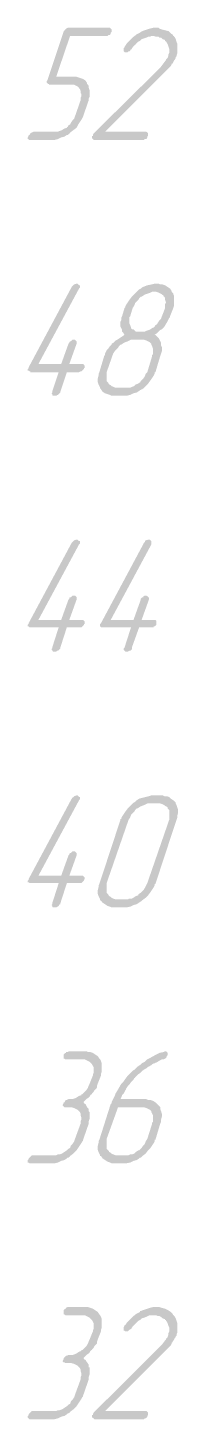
# Model space of a CAD drawing. Extents: x 260 to 1101, y 70 to 664.
# Drawn here: x 1014.19 to 1018.89, y 464.39 to 507.9 of the extents above; entities that cross this region are included whole.
import ezdxf

# ---------------------------------------------------------------- set-up
doc = ezdxf.new("R2010")
doc.units = 0
doc.header["$MEASUREMENT"] = 0
doc.layers.add('PDF _Сплошная заливка', color=7, linetype='CONTINUOUS')

msp = doc.modelspace()

# ---------------------------------------------------------------- hatches: boundary and pattern name
at = {"layer": 'PDF _Сплошная заливка', "transparency": 33554559}
for points in [[(1016.757, 507.896), (1016.782, 507.87), (1016.808, 507.845), (1016.808, 507.845), (1016.808, 507.819), (1016.808, 507.794), (1016.808, 507.769), (1016.808, 507.769), (1016.782, 507.743), (1016.782, 507.718), (1016.757, 507.667), (1016.732, 507.667), (1016.706, 507.667), (1016.681, 507.642), (1016.63, 507.642), (1015.512, 507.642), (1015.08, 506.372), (1015.614, 506.372), (1015.639, 506.372), (1015.69, 506.372), (1015.766, 506.346), (1015.842, 506.321), (1015.919, 506.295), (1015.995, 506.245), (1016.046, 506.168), (1016.046, 506.143), (1016.071, 506.118), (1016.096, 506.067), (1016.096, 506.016), (1016.122, 505.94), (1016.122, 505.838), (1016.122, 505.737), (1016.096, 505.686), (1016.096, 505.635), (1015.919, 505.127), (1015.919, 505.127), (1015.919, 505.127), (1015.919, 505.102), (1015.893, 505.076), (1015.868, 505.025), (1015.817, 504.949), (1015.766, 504.873), (1015.715, 504.771), (1015.614, 504.695), (1015.512, 504.619), (1015.512, 504.619), (1015.512, 504.594), (1015.487, 504.594), (1015.461, 504.568), (1015.436, 504.543), (1015.411, 504.543), (1015.334, 504.492), (1015.233, 504.467), (1015.131, 504.416), (1015.029, 504.39), (1014.902, 504.39), (1014.267, 504.39), (1014.242, 504.39), (1014.216, 504.39), (1014.216, 504.416), (1014.191, 504.416), (1014.191, 504.441), (1014.191, 504.467), (1014.216, 504.518), (1014.216, 504.518), (1014.216, 504.543), (1014.242, 504.543), (1014.267, 504.594), (1014.267, 504.594), (1014.293, 504.619), (1014.318, 504.619), (1014.369, 504.644), (1015.029, 504.644), (1015.08, 504.644), (1015.131, 504.644), (1015.182, 504.67), (1015.258, 504.695), (1015.334, 504.746), (1015.411, 504.771), (1015.411, 504.797), (1015.436, 504.797), (1015.461, 504.848), (1015.512, 504.873), (1015.538, 504.924), (1015.588, 505), (1015.639, 505.051), (1015.665, 505.127), (1015.842, 505.635), (1015.842, 505.635), (1015.842, 505.66), (1015.842, 505.711), (1015.868, 505.762), (1015.868, 505.813), (1015.842, 505.864), (1015.842, 505.914), (1015.817, 505.991), (1015.792, 505.991), (1015.792, 506.016), (1015.766, 506.041), (1015.741, 506.067), (1015.69, 506.092), (1015.639, 506.118), (1015.588, 506.118), (1015.512, 506.118), (1014.852, 506.118), (1014.852, 506.143), (1014.826, 506.143), (1014.801, 506.168), (1014.775, 506.194), (1014.775, 506.219), (1014.801, 506.245), (1015.309, 507.769), (1015.309, 507.769), (1015.309, 507.794), (1015.334, 507.794), (1015.334, 507.819), (1015.36, 507.845), (1015.385, 507.87), (1015.436, 507.896), (1015.487, 507.896), (1016.732, 507.896)], [(1018.256, 507.896), (1018.281, 507.896), (1018.307, 507.87), (1018.383, 507.845), (1018.484, 507.819), (1018.586, 507.794), (1018.662, 507.718), (1018.713, 507.692), (1018.739, 507.642), (1018.739, 507.642), (1018.764, 507.642), (1018.764, 507.616), (1018.789, 507.591), (1018.815, 507.54), (1018.84, 507.464), (1018.866, 507.388), (1018.866, 507.286), (1018.866, 507.21), (1018.866, 507.159), (1018.866, 507.108), (1018.84, 507.032), (1018.84, 507.032), (1018.84, 507.007), (1018.815, 506.981), (1018.815, 506.956), (1018.789, 506.905), (1018.764, 506.88), (1018.713, 506.778), (1018.713, 506.778), (1018.688, 506.778), (1018.688, 506.753), (1018.662, 506.702), (1018.637, 506.676), (1018.586, 506.626), (1018.535, 506.575), (1018.484, 506.524), (1016.605, 504.644), (1017.875, 504.644), (1017.9, 504.644), (1017.926, 504.619), (1017.951, 504.594), (1017.951, 504.594), (1017.951, 504.568), (1017.951, 504.543), (1017.951, 504.518), (1017.951, 504.518), (1017.926, 504.492), (1017.926, 504.467), (1017.9, 504.416), (1017.875, 504.416), (1017.849, 504.416), (1017.824, 504.39), (1017.799, 504.39), (1016.274, 504.39), (1016.274, 504.39), (1016.249, 504.39), (1016.224, 504.416), (1016.198, 504.441), (1016.198, 504.441), (1016.198, 504.492), (1016.198, 504.518), (1016.224, 504.518), (1016.224, 504.543), (1016.249, 504.594), (1018.332, 506.651), (1018.408, 506.753), (1018.484, 506.854), (1018.484, 506.854), (1018.484, 506.854), (1018.51, 506.88), (1018.51, 506.905), (1018.561, 506.956), (1018.586, 507.032), (1018.586, 507.032), (1018.586, 507.032), (1018.586, 507.058), (1018.611, 507.108), (1018.611, 507.184), (1018.611, 507.235), (1018.586, 507.311), (1018.561, 507.388), (1018.535, 507.438), (1018.51, 507.464), (1018.51, 507.464), (1018.51, 507.464), (1018.484, 507.489), (1018.484, 507.515), (1018.408, 507.54), (1018.358, 507.591), (1018.332, 507.591), (1018.332, 507.591), (1018.307, 507.591), (1018.281, 507.616), (1018.256, 507.616), (1018.205, 507.616), (1018.129, 507.642), (1018.078, 507.642), (1018.053, 507.642), (1018.002, 507.616), (1017.951, 507.616), (1017.9, 507.591), (1017.824, 507.565), (1017.748, 507.54), (1017.748, 507.54), (1017.722, 507.515), (1017.697, 507.489), (1017.646, 507.464), (1017.595, 507.413), (1017.545, 507.362), (1017.468, 507.286), (1017.418, 507.21), (1017.392, 507.21), (1017.392, 507.184), (1017.367, 507.159), (1017.341, 507.159), (1017.341, 507.159), (1017.316, 507.134), (1017.29, 507.134), (1017.265, 507.134), (1017.265, 507.134), (1017.24, 507.134), (1017.214, 507.134), (1017.189, 507.159), (1017.189, 507.159), (1017.189, 507.184), (1017.189, 507.21), (1017.189, 507.261), (1017.214, 507.286), (1017.214, 507.311), (1017.214, 507.311), (1017.214, 507.311), (1017.24, 507.337), (1017.29, 507.413), (1017.341, 507.464), (1017.418, 507.54), (1017.494, 507.616), (1017.595, 507.692), (1017.697, 507.743), (1017.697, 507.743), (1017.697, 507.743), (1017.722, 507.769), (1017.773, 507.794), (1017.849, 507.819), (1017.926, 507.845), (1018.002, 507.87), (1018.103, 507.896), (1018.18, 507.896), (1018.23, 507.896)], [(1015.741, 499.895), (1015.766, 499.869), (1015.792, 499.844), (1015.792, 499.844), (1015.817, 499.844), (1015.817, 499.793), (1015.817, 499.768), (1015.792, 499.742), (1014.521, 497.38), (1015.233, 497.38), (1015.461, 498.015), (1015.461, 498.015), (1015.487, 498.04), (1015.487, 498.066), (1015.512, 498.091), (1015.538, 498.091), (1015.563, 498.117), (1015.588, 498.142), (1015.639, 498.142), (1015.639, 498.142), (1015.665, 498.142), (1015.69, 498.117), (1015.69, 498.117), (1015.715, 498.091), (1015.715, 498.091), (1015.715, 498.04), (1015.715, 498.015), (1015.487, 497.38), (1015.893, 497.38), (1015.893, 497.38), (1015.919, 497.38), (1015.944, 497.355), (1015.944, 497.355), (1015.969, 497.329), (1015.969, 497.304), (1015.969, 497.253), (1015.944, 497.253), (1015.944, 497.228), (1015.919, 497.202), (1015.893, 497.177), (1015.893, 497.177), (1015.868, 497.151), (1015.842, 497.151), (1015.792, 497.126), (1015.411, 497.126), (1015.207, 496.516), (1015.207, 496.491), (1015.182, 496.466), (1015.156, 496.44), (1015.131, 496.415), (1015.131, 496.415), (1015.106, 496.415), (1015.08, 496.389), (1015.029, 496.389), (1015.029, 496.389), (1015.004, 496.389), (1014.979, 496.389), (1014.953, 496.415), (1014.953, 496.415), (1014.953, 496.44), (1014.928, 496.466), (1014.953, 496.491), (1014.953, 496.516), (1015.156, 497.126), (1014.267, 497.126), (1014.267, 497.151), (1014.242, 497.151), (1014.216, 497.177), (1014.191, 497.177), (1014.191, 497.202), (1014.191, 497.228), (1014.216, 497.253), (1014.216, 497.278), (1015.563, 499.793), (1015.563, 499.793), (1015.588, 499.818), (1015.614, 499.844), (1015.639, 499.869), (1015.715, 499.895)], [(1015.741, 491.894), (1015.766, 491.868), (1015.792, 491.843), (1015.792, 491.843), (1015.817, 491.843), (1015.817, 491.792), (1015.817, 491.767), (1015.792, 491.741), (1014.521, 489.379), (1015.233, 489.379), (1015.461, 490.014), (1015.461, 490.014), (1015.487, 490.039), (1015.487, 490.065), (1015.512, 490.09), (1015.538, 490.09), (1015.563, 490.116), (1015.588, 490.141), (1015.639, 490.141), (1015.639, 490.141), (1015.665, 490.141), (1015.69, 490.116), (1015.69, 490.116), (1015.715, 490.09), (1015.715, 490.09), (1015.715, 490.039), (1015.715, 490.014), (1015.487, 489.379), (1015.893, 489.379), (1015.893, 489.379), (1015.919, 489.379), (1015.944, 489.354), (1015.944, 489.354), (1015.969, 489.328), (1015.969, 489.303), (1015.969, 489.252), (1015.944, 489.252), (1015.944, 489.227), (1015.919, 489.201), (1015.893, 489.176), (1015.893, 489.176), (1015.868, 489.15), (1015.842, 489.15), (1015.792, 489.15), (1015.411, 489.15), (1015.207, 488.515), (1015.207, 488.49), (1015.182, 488.465), (1015.156, 488.439), (1015.131, 488.414), (1015.131, 488.414), (1015.106, 488.414), (1015.08, 488.389), (1015.029, 488.389), (1015.029, 488.389), (1015.004, 488.389), (1014.979, 488.389), (1014.953, 488.414), (1014.953, 488.414), (1014.953, 488.439), (1014.928, 488.465), (1014.953, 488.49), (1014.953, 488.515), (1015.156, 489.15), (1014.267, 489.15), (1014.267, 489.15), (1014.242, 489.15), (1014.216, 489.176), (1014.191, 489.176), (1014.191, 489.201), (1014.191, 489.227), (1014.216, 489.252), (1014.216, 489.278), (1015.563, 491.792), (1015.563, 491.792), (1015.588, 491.818), (1015.614, 491.843), (1015.639, 491.868), (1015.715, 491.894)], [(1018.002, 491.894), (1018.027, 491.868), (1018.053, 491.843), (1018.053, 491.843), (1018.053, 491.843), (1018.053, 491.792), (1018.053, 491.767), (1018.053, 491.741), (1016.782, 489.379), (1017.494, 489.379), (1017.722, 490.014), (1017.722, 490.014), (1017.722, 490.039), (1017.748, 490.065), (1017.773, 490.09), (1017.799, 490.09), (1017.799, 490.116), (1017.849, 490.141), (1017.875, 490.141), (1017.9, 490.141), (1017.9, 490.141), (1017.926, 490.116), (1017.951, 490.116), (1017.951, 490.09), (1017.976, 490.09), (1017.976, 490.039), (1017.976, 490.014), (1017.748, 489.379), (1018.129, 489.379), (1018.154, 489.379), (1018.18, 489.379), (1018.205, 489.354), (1018.205, 489.354), (1018.205, 489.328), (1018.205, 489.303), (1018.205, 489.252), (1018.205, 489.252), (1018.205, 489.227), (1018.18, 489.201), (1018.154, 489.176), (1018.129, 489.176), (1018.129, 489.15), (1018.078, 489.15), (1018.053, 489.15), (1017.672, 489.15), (1017.443, 488.515), (1017.443, 488.49), (1017.443, 488.465), (1017.418, 488.439), (1017.392, 488.414), (1017.367, 488.414), (1017.367, 488.414), (1017.316, 488.389), (1017.29, 488.389), (1017.265, 488.389), (1017.265, 488.389), (1017.24, 488.389), (1017.214, 488.414), (1017.214, 488.414), (1017.189, 488.439), (1017.189, 488.465), (1017.189, 488.49), (1017.214, 488.515), (1017.418, 489.15), (1016.528, 489.15), (1016.503, 489.15), (1016.478, 489.15), (1016.452, 489.176), (1016.452, 489.176), (1016.452, 489.201), (1016.452, 489.227), (1016.452, 489.252), (1016.478, 489.278), (1017.824, 491.792), (1017.824, 491.792), (1017.849, 491.818), (1017.849, 491.843), (1017.875, 491.868), (1017.976, 491.894), (1017.976, 491.894)], [(1015.741, 483.893), (1015.766, 483.867), (1015.792, 483.842), (1015.792, 483.842), (1015.817, 483.842), (1015.817, 483.791), (1015.817, 483.766), (1015.792, 483.74), (1014.521, 481.378), (1015.233, 481.378), (1015.461, 482.013), (1015.461, 482.013), (1015.487, 482.039), (1015.487, 482.064), (1015.512, 482.089), (1015.538, 482.089), (1015.563, 482.115), (1015.588, 482.14), (1015.639, 482.14), (1015.639, 482.14), (1015.665, 482.14), (1015.69, 482.115), (1015.69, 482.115), (1015.715, 482.089), (1015.715, 482.089), (1015.715, 482.064), (1015.715, 482.013), (1015.487, 481.378), (1015.893, 481.378), (1015.893, 481.378), (1015.919, 481.378), (1015.944, 481.353), (1015.944, 481.353), (1015.969, 481.327), (1015.969, 481.302), (1015.969, 481.277), (1015.944, 481.251), (1015.944, 481.226), (1015.919, 481.2), (1015.893, 481.175), (1015.893, 481.175), (1015.868, 481.149), (1015.842, 481.149), (1015.792, 481.149), (1015.411, 481.149), (1015.207, 480.514), (1015.207, 480.489), (1015.182, 480.489), (1015.156, 480.438), (1015.131, 480.413), (1015.131, 480.413), (1015.106, 480.413), (1015.08, 480.388), (1015.029, 480.388), (1015.029, 480.388), (1015.004, 480.388), (1014.979, 480.388), (1014.953, 480.413), (1014.953, 480.413), (1014.953, 480.438), (1014.928, 480.464), (1014.953, 480.489), (1014.953, 480.514), (1015.156, 481.149), (1014.267, 481.149), (1014.267, 481.149), (1014.242, 481.149), (1014.216, 481.175), (1014.191, 481.175), (1014.191, 481.2), (1014.191, 481.226), (1014.216, 481.251), (1014.216, 481.277), (1015.563, 483.791), (1015.563, 483.791), (1015.588, 483.817), (1015.614, 483.842), (1015.639, 483.867), (1015.715, 483.893)], [(1016.02, 475.892), (1016.071, 475.866), (1016.147, 475.866), (1016.224, 475.841), (1016.3, 475.79), (1016.376, 475.739), (1016.427, 475.663), (1016.427, 475.663), (1016.452, 475.638), (1016.478, 475.587), (1016.503, 475.511), (1016.503, 475.434), (1016.503, 475.358), (1016.503, 475.257), (1016.478, 475.18), (1016.478, 475.13), (1016.376, 474.876), (1016.35, 474.8), (1016.35, 474.749), (1016.3, 474.698), (1016.3, 474.698), (1016.3, 474.698), (1016.274, 474.672), (1016.249, 474.622), (1016.198, 474.571), (1016.198, 474.545), (1016.173, 474.545), (1016.147, 474.52), (1016.122, 474.469), (1016.096, 474.444), (1016.02, 474.393), (1015.969, 474.342), (1015.919, 474.291), (1015.919, 474.291), (1015.944, 474.291), (1015.944, 474.266), (1015.995, 474.241), (1016.02, 474.19), (1016.046, 474.139), (1016.096, 474.088), (1016.096, 474.038), (1016.096, 474.012), (1016.122, 473.987), (1016.122, 473.961), (1016.122, 473.91), (1016.122, 473.86), (1016.122, 473.783), (1016.096, 473.707), (1016.096, 473.631), (1015.919, 473.123), (1015.919, 473.123), (1015.919, 473.123), (1015.919, 473.098), (1015.893, 473.072), (1015.868, 473.021), (1015.817, 472.945), (1015.766, 472.869), (1015.715, 472.793), (1015.614, 472.691), (1015.512, 472.615), (1015.512, 472.615), (1015.512, 472.59), (1015.487, 472.59), (1015.461, 472.564), (1015.436, 472.564), (1015.411, 472.539), (1015.334, 472.488), (1015.233, 472.463), (1015.131, 472.412), (1015.029, 472.387), (1014.902, 472.387), (1014.267, 472.387), (1014.242, 472.387), (1014.216, 472.412), (1014.216, 472.412), (1014.191, 472.412), (1014.191, 472.437), (1014.191, 472.488), (1014.216, 472.513), (1014.216, 472.513), (1014.216, 472.539), (1014.242, 472.564), (1014.267, 472.59), (1014.267, 472.59), (1014.293, 472.615), (1014.318, 472.64), (1014.369, 472.64), (1015.029, 472.64), (1015.08, 472.64), (1015.131, 472.666), (1015.182, 472.666), (1015.258, 472.691), (1015.334, 472.742), (1015.411, 472.793), (1015.411, 472.793), (1015.436, 472.818), (1015.461, 472.844), (1015.512, 472.869), (1015.538, 472.945), (1015.588, 472.996), (1015.639, 473.072), (1015.665, 473.149), (1015.842, 473.631), (1015.842, 473.657), (1015.842, 473.682), (1015.842, 473.707), (1015.868, 473.758), (1015.868, 473.809), (1015.842, 473.885), (1015.842, 473.936), (1015.817, 473.987), (1015.817, 473.987), (1015.792, 474.012), (1015.766, 474.038), (1015.741, 474.063), (1015.69, 474.088), (1015.639, 474.114), (1015.563, 474.139), (1015.512, 474.139), (1015.36, 474.139), (1015.36, 474.139), (1015.334, 474.139), (1015.309, 474.164), (1015.309, 474.164), (1015.284, 474.19), (1015.284, 474.215), (1015.309, 474.266), (1015.309, 474.266), (1015.309, 474.291), (1015.334, 474.291), (1015.36, 474.342), (1015.36, 474.342), (1015.385, 474.368), (1015.411, 474.368), (1015.461, 474.393), (1015.512, 474.393), (1015.538, 474.393), (1015.588, 474.393), (1015.665, 474.419), (1015.715, 474.444), (1015.792, 474.495), (1015.868, 474.52), (1015.868, 474.545), (1015.893, 474.545), (1015.944, 474.596), (1015.969, 474.622), (1016.02, 474.672), (1016.071, 474.749), (1016.096, 474.825), (1016.122, 474.876), (1016.224, 475.13), (1016.224, 475.155), (1016.224, 475.18), (1016.249, 475.206), (1016.249, 475.257), (1016.249, 475.308), (1016.249, 475.384), (1016.224, 475.434), (1016.198, 475.485), (1016.198, 475.485), (1016.173, 475.511), (1016.147, 475.536), (1016.122, 475.561), (1016.071, 475.587), (1016.02, 475.612), (1015.969, 475.638), (1015.893, 475.638), (1015.385, 475.638), (1015.36, 475.638), (1015.334, 475.663), (1015.309, 475.663), (1015.309, 475.663), (1015.309, 475.689), (1015.309, 475.714), (1015.309, 475.765), (1015.309, 475.765), (1015.309, 475.79), (1015.334, 475.815), (1015.36, 475.841), (1015.385, 475.841), (1015.385, 475.866), (1015.436, 475.866), (1015.487, 475.892), (1015.995, 475.892)], [(1016.02, 467.891), (1016.071, 467.891), (1016.147, 467.865), (1016.224, 467.84), (1016.3, 467.789), (1016.376, 467.738), (1016.427, 467.662), (1016.427, 467.662), (1016.452, 467.637), (1016.478, 467.586), (1016.503, 467.51), (1016.503, 467.433), (1016.503, 467.357), (1016.503, 467.256), (1016.478, 467.18), (1016.478, 467.129), (1016.376, 466.875), (1016.35, 466.799), (1016.35, 466.748), (1016.3, 466.697), (1016.3, 466.697), (1016.3, 466.697), (1016.274, 466.671), (1016.249, 466.621), (1016.198, 466.57), (1016.198, 466.544), (1016.173, 466.544), (1016.147, 466.519), (1016.122, 466.468), (1016.096, 466.443), (1016.02, 466.392), (1015.969, 466.341), (1015.919, 466.29), (1015.919, 466.29), (1015.944, 466.29), (1015.944, 466.265), (1015.995, 466.24), (1016.02, 466.189), (1016.046, 466.163), (1016.096, 466.087), (1016.096, 466.037), (1016.096, 466.011), (1016.122, 466.011), (1016.122, 465.96), (1016.122, 465.91), (1016.122, 465.859), (1016.122, 465.782), (1016.096, 465.706), (1016.096, 465.63), (1015.919, 465.122), (1015.919, 465.122), (1015.919, 465.122), (1015.919, 465.097), (1015.893, 465.071), (1015.868, 465.02), (1015.817, 464.944), (1015.766, 464.868), (1015.715, 464.792), (1015.614, 464.69), (1015.512, 464.614), (1015.512, 464.614), (1015.512, 464.589), (1015.487, 464.589), (1015.461, 464.563), (1015.436, 464.563), (1015.411, 464.538), (1015.334, 464.487), (1015.233, 464.462), (1015.131, 464.411), (1015.029, 464.385), (1014.902, 464.385), (1014.267, 464.385), (1014.242, 464.385), (1014.216, 464.411), (1014.216, 464.411), (1014.191, 464.436), (1014.191, 464.436), (1014.191, 464.487), (1014.216, 464.512), (1014.216, 464.512), (1014.216, 464.538), (1014.242, 464.563), (1014.267, 464.589), (1014.267, 464.589), (1014.293, 464.614), (1014.318, 464.64), (1014.369, 464.64), (1015.029, 464.64), (1015.08, 464.64), (1015.131, 464.665), (1015.182, 464.665), (1015.258, 464.69), (1015.334, 464.741), (1015.411, 464.792), (1015.411, 464.792), (1015.436, 464.817), (1015.461, 464.843), (1015.512, 464.868), (1015.538, 464.944), (1015.588, 464.995), (1015.639, 465.071), (1015.665, 465.148), (1015.842, 465.63), (1015.842, 465.655), (1015.842, 465.681), (1015.842, 465.706), (1015.868, 465.757), (1015.868, 465.808), (1015.842, 465.884), (1015.842, 465.935), (1015.817, 465.986), (1015.817, 465.986), (1015.792, 466.011), (1015.766, 466.037), (1015.741, 466.062), (1015.69, 466.087), (1015.639, 466.113), (1015.563, 466.138), (1015.512, 466.138), (1015.36, 466.138), (1015.36, 466.138), (1015.334, 466.163), (1015.309, 466.163), (1015.309, 466.163), (1015.284, 466.189), (1015.284, 466.214), (1015.309, 466.265), (1015.309, 466.265), (1015.309, 466.29), (1015.334, 466.316), (1015.36, 466.341), (1015.36, 466.341), (1015.385, 466.367), (1015.411, 466.367), (1015.461, 466.392), (1015.512, 466.392), (1015.538, 466.392), (1015.588, 466.392), (1015.665, 466.418), (1015.715, 466.443), (1015.792, 466.494), (1015.868, 466.519), (1015.868, 466.544), (1015.893, 466.544), (1015.944, 466.595), (1015.969, 466.621), (1016.02, 466.671), (1016.071, 466.748), (1016.096, 466.824), (1016.122, 466.875), (1016.224, 467.129), (1016.224, 467.154), (1016.224, 467.18), (1016.249, 467.205), (1016.249, 467.256), (1016.249, 467.307), (1016.249, 467.383), (1016.224, 467.433), (1016.198, 467.484), (1016.198, 467.484), (1016.173, 467.51), (1016.147, 467.535), (1016.122, 467.56), (1016.071, 467.586), (1016.02, 467.611), (1015.969, 467.637), (1015.893, 467.637), (1015.385, 467.637), (1015.36, 467.637), (1015.334, 467.662), (1015.309, 467.662), (1015.309, 467.662), (1015.309, 467.688), (1015.309, 467.738), (1015.309, 467.764), (1015.309, 467.764), (1015.309, 467.789), (1015.334, 467.814), (1015.36, 467.84), (1015.385, 467.84), (1015.385, 467.865), (1015.436, 467.891), (1015.487, 467.891), (1015.995, 467.891)], [(1018.256, 467.891), (1018.281, 467.891), (1018.307, 467.891), (1018.383, 467.865), (1018.484, 467.84), (1018.586, 467.789), (1018.662, 467.738), (1018.713, 467.688), (1018.739, 467.637), (1018.739, 467.637), (1018.764, 467.637), (1018.764, 467.611), (1018.789, 467.586), (1018.815, 467.535), (1018.84, 467.459), (1018.866, 467.383), (1018.866, 467.281), (1018.866, 467.205), (1018.866, 467.154), (1018.866, 467.103), (1018.84, 467.027), (1018.84, 467.027), (1018.84, 467.002), (1018.815, 466.976), (1018.815, 466.951), (1018.789, 466.925), (1018.764, 466.875), (1018.713, 466.799), (1018.713, 466.773), (1018.688, 466.773), (1018.688, 466.748), (1018.662, 466.697), (1018.637, 466.671), (1018.586, 466.621), (1018.535, 466.57), (1018.484, 466.519), (1016.605, 464.64), (1017.875, 464.64), (1017.9, 464.64), (1017.926, 464.614), (1017.951, 464.589), (1017.951, 464.589), (1017.951, 464.563), (1017.951, 464.538), (1017.951, 464.512), (1017.951, 464.512), (1017.926, 464.487), (1017.926, 464.462), (1017.9, 464.436), (1017.875, 464.411), (1017.849, 464.411), (1017.824, 464.385), (1017.799, 464.385), (1016.274, 464.385), (1016.274, 464.385), (1016.249, 464.411), (1016.224, 464.436), (1016.198, 464.436), (1016.198, 464.462), (1016.198, 464.487), (1016.198, 464.512), (1016.224, 464.512), (1016.224, 464.538), (1016.249, 464.589), (1018.332, 466.671), (1018.408, 466.748), (1018.484, 466.849), (1018.484, 466.849), (1018.484, 466.849), (1018.51, 466.875), (1018.51, 466.9), (1018.561, 466.951), (1018.586, 467.027), (1018.586, 467.027), (1018.586, 467.027), (1018.586, 467.078), (1018.611, 467.129), (1018.611, 467.18), (1018.611, 467.256), (1018.586, 467.307), (1018.561, 467.383), (1018.535, 467.433), (1018.51, 467.459), (1018.51, 467.459), (1018.51, 467.484), (1018.484, 467.484), (1018.484, 467.51), (1018.408, 467.535), (1018.358, 467.586), (1018.332, 467.586), (1018.332, 467.586), (1018.307, 467.611), (1018.281, 467.611), (1018.256, 467.611), (1018.205, 467.637), (1018.129, 467.637), (1018.078, 467.637), (1018.053, 467.637), (1018.002, 467.637), (1017.951, 467.611), (1017.9, 467.586), (1017.824, 467.56), (1017.748, 467.535), (1017.748, 467.535), (1017.722, 467.51), (1017.697, 467.484), (1017.646, 467.459), (1017.595, 467.408), (1017.545, 467.357), (1017.468, 467.281), (1017.418, 467.205), (1017.392, 467.205), (1017.392, 467.18), (1017.367, 467.18), (1017.341, 467.154), (1017.341, 467.154), (1017.316, 467.129), (1017.29, 467.129), (1017.265, 467.129), (1017.265, 467.129), (1017.24, 467.129), (1017.214, 467.154), (1017.189, 467.154), (1017.189, 467.154), (1017.189, 467.18), (1017.189, 467.205), (1017.189, 467.256), (1017.214, 467.307), (1017.214, 467.307), (1017.214, 467.307), (1017.214, 467.332), (1017.24, 467.332), (1017.29, 467.408), (1017.341, 467.459), (1017.418, 467.535), (1017.494, 467.611), (1017.595, 467.688), (1017.697, 467.738), (1017.697, 467.738), (1017.697, 467.764), (1017.722, 467.764), (1017.773, 467.789), (1017.849, 467.814), (1017.926, 467.84), (1018.002, 467.865), (1018.103, 467.891), (1018.18, 467.891), (1018.23, 467.891)]]:
    msp.add_hatch(color=256, dxfattribs=at).paths.add_polyline_path(points)
h = msp.add_hatch(color=256, dxfattribs=at)
h.paths.add_polyline_path([(1018.154, 499.641), (1018.103, 499.641), (1018.078, 499.641), (1018.027, 499.615), (1017.951, 499.59), (1017.875, 499.564), (1017.824, 499.539), (1017.748, 499.488), (1017.722, 499.488), (1017.697, 499.463), (1017.672, 499.438), (1017.646, 499.387), (1017.595, 499.336), (1017.545, 499.285), (1017.519, 499.209), (1017.468, 499.133), (1017.392, 498.879), (1017.392, 498.879), (1017.367, 498.853), (1017.367, 498.802), (1017.367, 498.752), (1017.367, 498.701), (1017.367, 498.65), (1017.392, 498.599), (1017.418, 498.523), (1017.418, 498.523), (1017.418, 498.498), (1017.443, 498.472), (1017.494, 498.472), (1017.519, 498.447), (1017.57, 498.396), (1017.646, 498.396), (1017.722, 498.396), (1017.748, 498.396), (1017.799, 498.396), (1017.849, 498.396), (1017.9, 498.421), (1017.976, 498.447), (1018.027, 498.472), (1018.103, 498.523), (1018.129, 498.523), (1018.154, 498.548), (1018.18, 498.599), (1018.23, 498.625), (1018.256, 498.675), (1018.307, 498.752), (1018.358, 498.802), (1018.383, 498.879), (1018.484, 499.133), (1018.484, 499.158), (1018.484, 499.183), (1018.484, 499.209), (1018.484, 499.26), (1018.51, 499.31), (1018.484, 499.387), (1018.484, 499.438), (1018.459, 499.488), (1018.434, 499.488), (1018.434, 499.514), (1018.408, 499.539), (1018.383, 499.564), (1018.332, 499.59), (1018.281, 499.615), (1018.205, 499.641)], flags=0)
h.paths.add_polyline_path([(1017.748, 498.142), (1017.468, 498.142), (1017.418, 498.142), (1017.367, 498.117), (1017.316, 498.091), (1017.24, 498.066), (1017.189, 498.04), (1017.113, 497.99), (1017.087, 497.99), (1017.062, 497.964), (1017.036, 497.939), (1017.011, 497.888), (1016.96, 497.837), (1016.909, 497.786), (1016.859, 497.71), (1016.833, 497.634), (1016.655, 497.126), (1016.655, 497.126), (1016.655, 497.101), (1016.655, 497.075), (1016.655, 497.024), (1016.655, 496.974), (1016.655, 496.898), (1016.655, 496.847), (1016.706, 496.796), (1016.706, 496.77), (1016.732, 496.77), (1016.732, 496.745), (1016.782, 496.72), (1016.808, 496.694), (1016.859, 496.669), (1016.935, 496.643), (1017.011, 496.643), (1017.29, 496.643), (1017.341, 496.643), (1017.392, 496.643), (1017.443, 496.669), (1017.519, 496.694), (1017.57, 496.745), (1017.646, 496.77), (1017.672, 496.796), (1017.697, 496.796), (1017.722, 496.847), (1017.748, 496.872), (1017.799, 496.923), (1017.849, 496.999), (1017.875, 497.075), (1017.926, 497.126), (1018.078, 497.634), (1018.078, 497.659), (1018.103, 497.685), (1018.103, 497.71), (1018.103, 497.761), (1018.103, 497.812), (1018.103, 497.863), (1018.078, 497.939), (1018.053, 497.99), (1018.053, 497.99), (1018.053, 498.015), (1018.027, 498.04), (1018.002, 498.066), (1017.951, 498.091), (1017.9, 498.117), (1017.824, 498.142)], flags=0)
h.paths.add_polyline_path([(1018.281, 499.895), (1018.332, 499.869), (1018.408, 499.869), (1018.484, 499.844), (1018.561, 499.793), (1018.637, 499.742), (1018.688, 499.666), (1018.688, 499.666), (1018.688, 499.641), (1018.713, 499.615), (1018.739, 499.59), (1018.739, 499.564), (1018.764, 499.514), (1018.764, 499.463), (1018.764, 499.438), (1018.764, 499.285), (1018.764, 499.209), (1018.739, 499.133), (1018.637, 498.879), (1018.637, 498.879), (1018.637, 498.853), (1018.611, 498.828), (1018.586, 498.777), (1018.561, 498.726), (1018.535, 498.675), (1018.459, 498.548), (1018.459, 498.548), (1018.434, 498.523), (1018.408, 498.498), (1018.383, 498.472), (1018.332, 498.447), (1018.281, 498.396), (1018.23, 498.345), (1018.154, 498.294), (1018.18, 498.294), (1018.18, 498.294), (1018.205, 498.269), (1018.23, 498.244), (1018.281, 498.193), (1018.307, 498.142), (1018.332, 498.091), (1018.358, 498.04), (1018.358, 498.015), (1018.358, 497.99), (1018.358, 497.964), (1018.383, 497.913), (1018.383, 497.863), (1018.383, 497.786), (1018.358, 497.71), (1018.332, 497.634), (1018.18, 497.126), (1018.18, 497.126), (1018.154, 497.126), (1018.154, 497.101), (1018.154, 497.075), (1018.129, 497.024), (1018.078, 496.948), (1018.027, 496.872), (1017.951, 496.77), (1017.875, 496.694), (1017.773, 496.593), (1017.773, 496.593), (1017.748, 496.593), (1017.748, 496.593), (1017.722, 496.567), (1017.697, 496.567), (1017.672, 496.542), (1017.595, 496.491), (1017.494, 496.466), (1017.392, 496.415), (1017.265, 496.389), (1017.163, 496.389), (1016.884, 496.389), (1016.859, 496.389), (1016.808, 496.389), (1016.757, 496.415), (1016.681, 496.44), (1016.605, 496.466), (1016.528, 496.516), (1016.478, 496.593), (1016.452, 496.618), (1016.452, 496.643), (1016.427, 496.694), (1016.401, 496.745), (1016.376, 496.821), (1016.376, 496.923), (1016.401, 497.024), (1016.401, 497.075), (1016.427, 497.126), (1016.579, 497.634), (1016.579, 497.659), (1016.605, 497.659), (1016.605, 497.71), (1016.63, 497.761), (1016.655, 497.812), (1016.706, 497.863), (1016.757, 497.939), (1016.808, 497.99), (1016.808, 498.015), (1016.859, 498.04), (1016.884, 498.066), (1016.935, 498.117), (1016.986, 498.142), (1017.062, 498.193), (1017.138, 498.244), (1017.214, 498.294), (1017.214, 498.294), (1017.189, 498.32), (1017.189, 498.345), (1017.163, 498.371), (1017.138, 498.396), (1017.138, 498.447), (1017.113, 498.498), (1017.087, 498.548), (1017.087, 498.548), (1017.087, 498.574), (1017.087, 498.625), (1017.087, 498.65), (1017.087, 498.701), (1017.113, 498.752), (1017.113, 498.828), (1017.138, 498.879), (1017.214, 499.133), (1017.214, 499.133), (1017.24, 499.158), (1017.24, 499.158), (1017.24, 499.183), (1017.265, 499.234), (1017.316, 499.31), (1017.367, 499.387), (1017.443, 499.488), (1017.519, 499.564), (1017.621, 499.666), (1017.621, 499.666), (1017.646, 499.691), (1017.672, 499.717), (1017.722, 499.742), (1017.748, 499.768), (1017.799, 499.793), (1017.926, 499.844), (1018.053, 499.869), (1018.154, 499.895), (1018.256, 499.895)], flags=0)
h = msp.add_hatch(color=256, dxfattribs=at)
h.paths.add_polyline_path([(1018.256, 483.639), (1017.976, 483.639), (1017.926, 483.639), (1017.875, 483.613), (1017.824, 483.588), (1017.748, 483.562), (1017.697, 483.537), (1017.621, 483.486), (1017.595, 483.486), (1017.57, 483.461), (1017.545, 483.435), (1017.519, 483.385), (1017.468, 483.334), (1017.418, 483.283), (1017.392, 483.207), (1017.341, 483.131), (1016.655, 481.149), (1016.655, 481.124), (1016.655, 481.099), (1016.655, 481.073), (1016.655, 481.022), (1016.655, 480.972), (1016.655, 480.895), (1016.655, 480.845), (1016.706, 480.794), (1016.706, 480.769), (1016.732, 480.769), (1016.732, 480.743), (1016.782, 480.718), (1016.808, 480.692), (1016.859, 480.667), (1016.935, 480.641), (1017.011, 480.641), (1017.29, 480.641), (1017.316, 480.641), (1017.367, 480.667), (1017.443, 480.667), (1017.494, 480.692), (1017.57, 480.743), (1017.646, 480.769), (1017.646, 480.794), (1017.672, 480.819), (1017.722, 480.845), (1017.748, 480.87), (1017.799, 480.921), (1017.849, 480.997), (1017.875, 481.048), (1017.926, 481.149), (1018.611, 483.131), (1018.611, 483.156), (1018.611, 483.181), (1018.611, 483.207), (1018.611, 483.258), (1018.611, 483.309), (1018.611, 483.359), (1018.611, 483.435), (1018.561, 483.486), (1018.561, 483.486), (1018.561, 483.512), (1018.535, 483.537), (1018.484, 483.562), (1018.459, 483.588), (1018.408, 483.613), (1018.332, 483.639)], flags=0)
h.paths.add_polyline_path([(1018.408, 483.893), (1018.459, 483.867), (1018.535, 483.867), (1018.611, 483.842), (1018.662, 483.791), (1018.739, 483.74), (1018.815, 483.664), (1018.815, 483.664), (1018.815, 483.639), (1018.84, 483.588), (1018.866, 483.512), (1018.891, 483.435), (1018.891, 483.359), (1018.866, 483.258), (1018.866, 483.207), (1018.84, 483.131), (1018.18, 481.124), (1018.18, 481.124), (1018.154, 481.124), (1018.154, 481.099), (1018.154, 481.073), (1018.129, 481.022), (1018.078, 480.946), (1018.027, 480.87), (1017.951, 480.769), (1017.875, 480.692), (1017.773, 480.616), (1017.773, 480.616), (1017.748, 480.591), (1017.748, 480.591), (1017.722, 480.565), (1017.697, 480.565), (1017.672, 480.54), (1017.595, 480.489), (1017.494, 480.464), (1017.392, 480.413), (1017.265, 480.388), (1017.163, 480.388), (1016.884, 480.388), (1016.859, 480.388), (1016.808, 480.388), (1016.757, 480.413), (1016.681, 480.438), (1016.605, 480.489), (1016.528, 480.54), (1016.478, 480.591), (1016.452, 480.616), (1016.452, 480.641), (1016.427, 480.692), (1016.401, 480.743), (1016.376, 480.819), (1016.376, 480.921), (1016.401, 481.022), (1016.401, 481.073), (1016.427, 481.124), (1017.087, 483.131), (1017.087, 483.156), (1017.113, 483.156), (1017.113, 483.181), (1017.113, 483.181), (1017.138, 483.232), (1017.189, 483.309), (1017.24, 483.385), (1017.316, 483.486), (1017.392, 483.562), (1017.494, 483.664), (1017.494, 483.664), (1017.519, 483.664), (1017.519, 483.689), (1017.545, 483.689), (1017.57, 483.715), (1017.595, 483.74), (1017.672, 483.791), (1017.773, 483.817), (1017.875, 483.842), (1017.976, 483.867), (1018.053, 483.893), (1018.383, 483.893)], flags=0)
h = msp.add_hatch(color=256, dxfattribs=at)
h.paths.add_polyline_path([(1017.748, 474.139), (1017.011, 474.139), (1016.655, 473.149), (1016.655, 473.123), (1016.655, 473.098), (1016.655, 473.072), (1016.655, 473.021), (1016.655, 472.971), (1016.655, 472.894), (1016.655, 472.844), (1016.706, 472.793), (1016.706, 472.793), (1016.732, 472.768), (1016.732, 472.742), (1016.782, 472.717), (1016.808, 472.691), (1016.859, 472.666), (1016.935, 472.64), (1017.011, 472.64), (1017.29, 472.64), (1017.341, 472.64), (1017.392, 472.666), (1017.443, 472.666), (1017.519, 472.691), (1017.57, 472.742), (1017.646, 472.793), (1017.672, 472.793), (1017.697, 472.818), (1017.722, 472.844), (1017.748, 472.869), (1017.799, 472.945), (1017.849, 472.996), (1017.875, 473.072), (1017.926, 473.149), (1018.078, 473.631), (1018.078, 473.657), (1018.103, 473.682), (1018.103, 473.707), (1018.103, 473.758), (1018.103, 473.809), (1018.103, 473.885), (1018.078, 473.936), (1018.053, 473.987), (1018.053, 473.987), (1018.053, 474.012), (1018.027, 474.038), (1018.002, 474.063), (1017.951, 474.088), (1017.9, 474.114), (1017.824, 474.139)], flags=0)
h.paths.add_polyline_path([(1018.51, 475.892), (1018.535, 475.866), (1018.561, 475.841), (1018.561, 475.841), (1018.561, 475.815), (1018.561, 475.79), (1018.561, 475.765), (1018.561, 475.765), (1018.535, 475.739), (1018.535, 475.714), (1018.51, 475.689), (1018.51, 475.689), (1018.51, 475.689), (1018.484, 475.663), (1018.434, 475.638), (1018.383, 475.638), (1018.332, 475.612), (1018.205, 475.536), (1018.18, 475.536), (1018.18, 475.536), (1018.154, 475.511), (1018.129, 475.511), (1018.078, 475.485), (1018.053, 475.46), (1017.976, 475.409), (1017.951, 475.409), (1017.926, 475.384), (1017.9, 475.358), (1017.849, 475.333), (1017.773, 475.282), (1017.697, 475.206), (1017.621, 475.155), (1017.545, 475.079), (1017.545, 475.053), (1017.519, 475.053), (1017.494, 475.003), (1017.468, 474.977), (1017.418, 474.927), (1017.367, 474.85), (1017.316, 474.8), (1017.265, 474.723), (1017.265, 474.723), (1017.265, 474.698), (1017.24, 474.672), (1017.214, 474.622), (1017.189, 474.571), (1017.138, 474.52), (1017.113, 474.444), (1017.087, 474.393), (1017.875, 474.393), (1017.9, 474.393), (1017.951, 474.368), (1018.027, 474.368), (1018.103, 474.342), (1018.18, 474.291), (1018.23, 474.241), (1018.307, 474.164), (1018.307, 474.164), (1018.332, 474.139), (1018.332, 474.088), (1018.358, 474.012), (1018.383, 473.936), (1018.383, 473.86), (1018.358, 473.758), (1018.358, 473.682), (1018.332, 473.631), (1018.18, 473.123), (1018.18, 473.123), (1018.154, 473.123), (1018.154, 473.098), (1018.154, 473.072), (1018.129, 473.021), (1018.078, 472.945), (1018.027, 472.869), (1017.951, 472.793), (1017.875, 472.691), (1017.773, 472.615), (1017.773, 472.615), (1017.748, 472.59), (1017.748, 472.59), (1017.722, 472.564), (1017.697, 472.564), (1017.672, 472.539), (1017.595, 472.488), (1017.494, 472.463), (1017.392, 472.412), (1017.265, 472.387), (1017.163, 472.387), (1016.884, 472.387), (1016.859, 472.387), (1016.808, 472.387), (1016.757, 472.412), (1016.681, 472.437), (1016.605, 472.488), (1016.528, 472.539), (1016.478, 472.615), (1016.452, 472.615), (1016.452, 472.64), (1016.427, 472.691), (1016.401, 472.742), (1016.376, 472.818), (1016.376, 472.92), (1016.401, 473.021), (1016.401, 473.072), (1016.427, 473.123), (1016.782, 474.241), (1016.782, 474.241), (1016.808, 474.266), (1016.808, 474.291), (1016.833, 474.342), (1016.859, 474.393), (1016.884, 474.444), (1016.909, 474.495), (1016.935, 474.571), (1017.011, 474.698), (1017.113, 474.876), (1017.189, 474.952), (1017.24, 475.028), (1017.316, 475.13), (1017.392, 475.206), (1017.392, 475.206), (1017.418, 475.231), (1017.443, 475.257), (1017.468, 475.282), (1017.519, 475.308), (1017.57, 475.358), (1017.621, 475.409), (1017.697, 475.46), (1017.748, 475.511), (1017.849, 475.561), (1017.926, 475.638), (1018.027, 475.689), (1018.205, 475.79), (1018.307, 475.841), (1018.434, 475.866), (1018.484, 475.892), (1018.484, 475.892)], flags=0)

doc.saveas('drawing.dxf')
